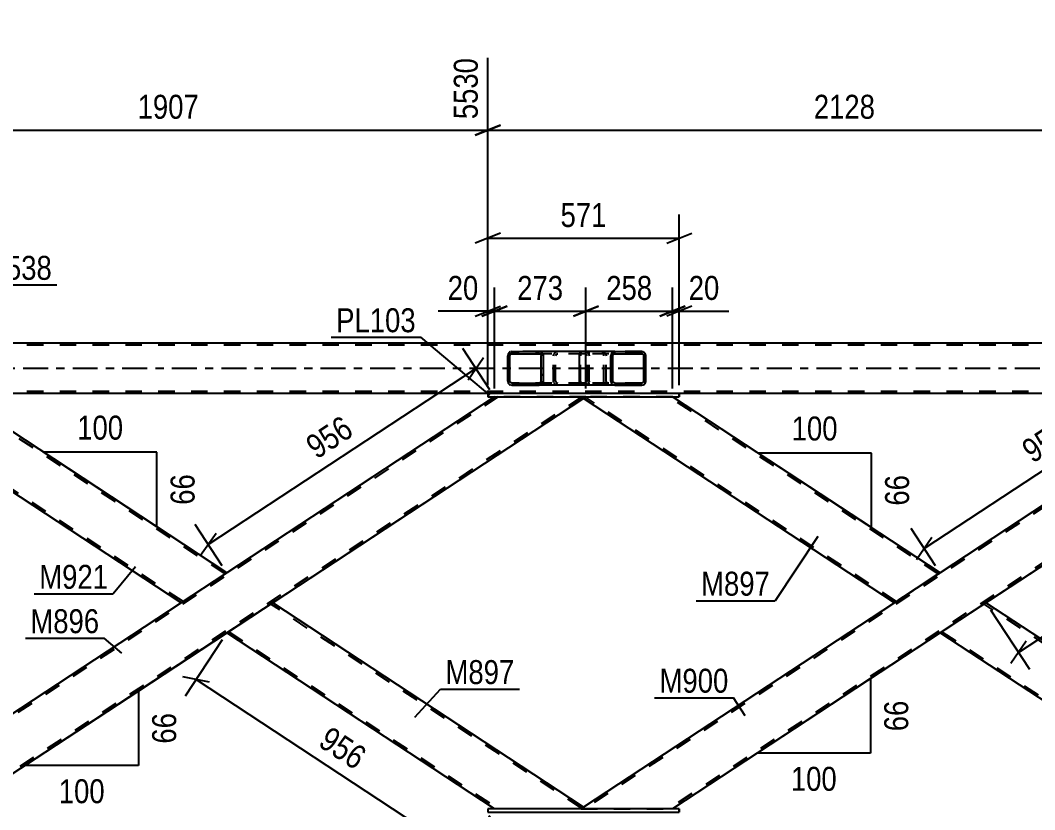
# Model space of a CAD drawing. Header units: millimetres. Extents: x -834 to 355, y -855 to -14.
# Drawn here: x -628 to -506.9, y -531.7 to -437.4 of the extents above; entities that cross this region are included whole.
import ezdxf

# ---------------------------------------------------------------- set-up
doc = ezdxf.new("R2010")
doc.units = ezdxf.units.MM
doc.linetypes.add('DXK_LINE_DOT2', pattern=[3.9198, 1.9599, -1.9599])
doc.linetypes.add('DXK_LINE_DOT3', pattern=[5.9187, 2.979, -0.9799, 0.9799, -0.9799])
doc.styles.add('Arial Narrow', font='ARIALN.TTF', dxfattribs={"height": 0.2})

# ---------------------------------------------------------------- blocks, each defined once
blk = doc.blocks.new('Part-570384938-8395 - 8376')
at = {"linetype": 'Continuous'}
h = blk.add_hatch(dxfattribs=at)
h.set_pattern_fill('', scale=0.7, style=0, pattern_type=0)
h.set_pattern_definition([(45, (-569.7476, -480.7356), (-1.57154, 1.57154), [])])
h.paths.add_polyline_path([(-569.79, -480.55), (-569.75, -480.74), (-569.64, -480.89), (-569.47, -481), (-569.28, -481.03), (-566.04, -481.03), (-565.85, -481), (-565.68, -480.89), (-565.57, -480.74), (-565.53, -480.55), (-565.53, -477.51), (-565.57, -477.33), (-565.68, -477.17), (-565.85, -477.07), (-566.04, -477.03), (-569.28, -477.03), (-569.47, -477.07), (-569.64, -477.17), (-569.75, -477.33), (-569.79, -477.51)])
h.paths.add_polyline_path([(-569.51, -477.42), (-569.46, -477.34), (-569.37, -477.29), (-569.28, -477.27), (-566.04, -477.27), (-565.94, -477.29), (-565.86, -477.34), (-565.8, -477.42), (-565.79, -477.51), (-565.79, -480.55), (-565.8, -480.64), (-565.86, -480.72), (-565.94, -480.77), (-566.04, -480.79), (-569.28, -480.79), (-569.37, -480.77), (-569.46, -480.72), (-569.51, -480.64), (-569.53, -480.55), (-569.53, -477.51)])
at = {"color": 2, "linetype": 'Continuous'}
for p, q in [((-569.28, -477.03), (-569.47, -477.07)), ((-569.28, -477.03), (-566.04, -477.03)), ((-560.96, -477.03), (-566.04, -477.03)), ((-565.85, -477.07), (-566.04, -477.03)), ((-569.75, -477.33), (-569.79, -477.51)), ((-569.79, -480.55), (-569.79, -477.51)), ((-569.53, -477.51), (-569.51, -477.42)), ((-569.53, -480.55), (-569.53, -477.51)), ((-569.51, -477.42), (-569.46, -477.34)), ((-569.46, -477.34), (-569.37, -477.29)), ((-569.37, -477.29), (-569.28, -477.27)), ((-569.28, -477.27), (-566.04, -477.27)), ((-566.04, -477.27), (-565.94, -477.29)), ((-565.94, -477.29), (-565.86, -477.34)), ((-565.86, -477.34), (-565.8, -477.42)), ((-565.8, -477.42), (-565.79, -477.51)), ((-565.79, -480.55), (-565.79, -477.51)), ((-565.53, -477.51), (-565.57, -477.33)), ((-565.53, -480.55), (-565.53, -477.51)), ((-569.79, -480.55), (-569.75, -480.74)), ((-569.51, -480.64), (-569.53, -480.55)), ((-569.46, -480.72), (-569.51, -480.64)), ((-565.8, -480.64), (-565.86, -480.72)), ((-565.79, -480.55), (-565.8, -480.64)), ((-565.57, -480.74), (-565.53, -480.55)), ((-569.47, -481), (-569.28, -481.03)), ((-569.37, -480.77), (-569.46, -480.72)), ((-569.28, -480.79), (-569.37, -480.77)), ((-569.28, -480.79), (-566.04, -480.79)), ((-569.28, -481.03), (-566.04, -481.03)), ((-565.94, -480.77), (-566.04, -480.79)), ((-566.04, -481.03), (-565.85, -481)), ((-560.96, -481.03), (-566.04, -481.03)), ((-565.86, -480.72), (-565.94, -480.77))]:
    blk.add_line(p, q, dxfattribs=at)
at = {"color": 7, "linetype": 'DXK_LINE_DOT2'}
for p, q in [((-566.04, -477.03), (-569.28, -477.03)), ((-564.01, -477.07), (-563.81, -477.03)), ((-560.58, -477.03), (-560.96, -477.03)), ((-560.58, -477.03), (-560.38, -477.07)), ((-560.58, -477.27), (-569.28, -477.27)), ((-564.32, -477.51), (-564.28, -477.33)), ((-564.32, -480.55), (-564.32, -477.51)), ((-564.05, -477.42), (-564.07, -477.51)), ((-564.07, -480.55), (-564.07, -477.51)), ((-563.99, -477.34), (-564.05, -477.42)), ((-563.99, -477.34), (-563.97, -477.33)), ((-563.97, -477.33), (-563.91, -477.29)), ((-563.91, -477.29), (-563.81, -477.27)), ((-560.48, -477.29), (-560.58, -477.27)), ((-560.39, -477.34), (-560.48, -477.29)), ((-560.34, -477.42), (-560.39, -477.34)), ((-560.32, -477.51), (-560.34, -477.42)), ((-560.32, -480.55), (-560.32, -477.51)), ((-560.1, -477.33), (-560.06, -477.51)), ((-560.06, -480.55), (-560.06, -477.51)), ((-564.28, -480.74), (-564.32, -480.55)), ((-564.07, -480.55), (-564.05, -480.64)), ((-564.05, -480.64), (-563.99, -480.72)), ((-560.39, -480.72), (-560.34, -480.64)), ((-560.34, -480.64), (-560.32, -480.55)), ((-560.06, -480.55), (-560.1, -480.74)), ((-560.58, -480.79), (-569.28, -480.79)), ((-566.04, -481.03), (-569.28, -481.03)), ((-563.81, -481.03), (-564.01, -481)), ((-563.99, -480.72), (-563.97, -480.74)), ((-563.97, -480.74), (-563.91, -480.77)), ((-563.91, -480.77), (-563.81, -480.79)), ((-560.58, -481.03), (-560.96, -481.03)), ((-560.58, -480.79), (-560.48, -480.77)), ((-560.38, -481), (-560.58, -481.03)), ((-560.48, -480.77), (-560.39, -480.72))]:
    blk.add_line(p, q, dxfattribs=at)
at = {"color": 2, "linetype": 'Continuous'}
for centre, start, end in [((-569.3, -477.53), 110.7583, 155.68), ((-566.02, -477.53), 24.32, 69.2417), ((-569.3, -480.53), 204.32, 249.2417), ((-566.02, -480.53), 290.7583, 335.68)]:
    blk.add_arc(centre, 0.496, start, end, dxfattribs=at)
at = {"color": 7, "linetype": 'DXK_LINE_DOT2'}
for centre, start, end in [((-563.83, -477.53), 110.7583, 155.68), ((-560.56, -477.53), 24.32, 69.2417), ((-563.83, -480.53), 204.32, 249.2417), ((-560.56, -480.53), 290.7583, 335.68)]:
    blk.add_arc(centre, 0.496, start, end, dxfattribs=at)
blk = doc.blocks.new('Part-570384938-8422 - 8376')
at = {"color": 7, "linetype": 'DXK_LINE_DOT2'}
for p, q in [((-485.79, -482.43), (-560.59, -531.63)), ((-475.75, -482.43), (-550.54, -531.63)), ((-475.31, -482.43), (-486.23, -482.43)), ((-486.23, -482.43), (-486.23, -482.43)), ((-475.31, -482.43), (-475.6, -482.62)), ((-475.31, -482.43), (-475.31, -482.43)), ((-518.17, -503.44), (-523.63, -507.03)), ((-512.71, -507.03), (-518.17, -510.62)), ((-561.03, -531.63), (-560.74, -531.44)), ((-561.03, -531.63), (-561.03, -531.63)), ((-561.03, -531.63), (-550.11, -531.63))]:
    blk.add_line(p, q, dxfattribs=at)
at = {"color": 2, "linetype": 'Continuous'}
for p, q in [((-486.23, -482.43), (-518.17, -503.44)), ((-475.6, -482.62), (-512.71, -507.03)), ((-523.63, -507.03), (-560.74, -531.44)), ((-518.17, -510.62), (-550.11, -531.63))]:
    blk.add_line(p, q, dxfattribs=at)
blk = doc.blocks.new('Part-570384938-8437 - 8376')
at = {"color": 2, "linetype": 'Continuous'}
for p, q in [((-512.71, -507.03), (-518.17, -510.62)), ((-512.71, -507.03), (-512.71, -507.03)), ((-475.6, -531.44), (-512.71, -507.03)), ((-518.17, -510.62), (-518.17, -510.62)), ((-486.23, -531.63), (-518.17, -510.62)), ((-475.64, -531.46), (-475.89, -531.63)), ((-475.6, -531.44), (-475.64, -531.46)), ((-475.84, -531.6), (-475.88, -531.63))]:
    blk.add_line(p, q, dxfattribs=at)
at = {"color": 7, "linetype": 'DXK_LINE_DOT2'}
for p, q in [((-512.74, -507.05), (-513.15, -507.32)), ((-513.15, -507.32), (-513.15, -507.32)), ((-513.15, -507.32), (-513.15, -507.32)), ((-512.93, -507.18), (-512.93, -507.18)), ((-475.82, -531.58), (-512.93, -507.18)), ((-512.71, -507.03), (-512.71, -507.03)), ((-517.95, -510.48), (-517.93, -510.47)), ((-517.95, -510.48), (-517.95, -510.48)), ((-517.95, -510.48), (-485.79, -531.63)), ((-517.73, -510.34), (-517.73, -510.34)), ((-475.6, -531.44), (-475.6, -531.44)), ((-475.88, -531.63), (-486.23, -531.63)), ((-486.23, -531.63), (-486.23, -531.63)), ((-475.89, -531.63), (-475.87, -531.62)), ((-475.84, -531.6), (-475.82, -531.58)), ((-475.82, -531.58), (-475.84, -531.6))]:
    blk.add_line(p, q, dxfattribs=at)
blk = doc.blocks.new('Part-570384938-8442 - 8376')
at = {"color": 7, "linetype": 'DXK_LINE_DOT2'}
for p, q in [((-570.93, -482.43), (-644.02, -530.51)), ((-560.88, -482.43), (-635.68, -531.63)), ((-560.45, -482.43), (-571.36, -482.43)), ((-571.36, -482.43), (-571.36, -482.43)), ((-560.74, -482.62), (-560.45, -482.43)), ((-560.7, -482.6), (-560.74, -482.62)), ((-560.7, -482.6), (-560.45, -482.43)), ((-560.45, -482.43), (-560.45, -482.43)), ((-603.3, -503.44), (-608.76, -507.03)), ((-597.84, -507.03), (-603.3, -510.62)), ((-635.24, -531.63), (-644.02, -531.63)), ((-635.24, -531.63), (-635.24, -531.63))]:
    blk.add_line(p, q, dxfattribs=at)
at = {"color": 2, "linetype": 'Continuous'}
for p, q in [((-571.36, -482.43), (-603.3, -503.44)), ((-560.74, -482.62), (-597.84, -507.03)), ((-608.76, -507.03), (-644.02, -530.23)), ((-603.3, -510.62), (-635.24, -531.63)), ((-644.02, -531.63), (-644.02, -530.23))]:
    blk.add_line(p, q, dxfattribs=at)
blk = doc.blocks.new('Part-570384938-8447 - 8376')
at = {"color": 2, "linetype": 'Continuous'}
for p, q in [((-597.84, -507.03), (-603.3, -510.62)), ((-597.84, -507.03), (-597.84, -507.03)), ((-560.74, -531.44), (-597.84, -507.03)), ((-603.3, -510.62), (-603.3, -510.62)), ((-571.37, -531.63), (-603.3, -510.62)), ((-560.77, -531.46), (-561.03, -531.63)), ((-560.74, -531.44), (-560.77, -531.46)), ((-560.97, -531.6), (-561.01, -531.63))]:
    blk.add_line(p, q, dxfattribs=at)
at = {"color": 7, "linetype": 'DXK_LINE_DOT2'}
for p, q in [((-597.88, -507.05), (-598.28, -507.32)), ((-598.28, -507.32), (-598.28, -507.32)), ((-598.28, -507.32), (-598.28, -507.32)), ((-598.06, -507.18), (-598.06, -507.18)), ((-560.96, -531.58), (-598.06, -507.18)), ((-597.84, -507.03), (-597.84, -507.03)), ((-603.09, -510.48), (-603.07, -510.47)), ((-603.09, -510.48), (-603.09, -510.48)), ((-603.09, -510.48), (-570.93, -531.63)), ((-602.87, -510.34), (-602.87, -510.34)), ((-560.74, -531.44), (-560.74, -531.44)), ((-561.01, -531.63), (-571.37, -531.63)), ((-571.37, -531.63), (-571.37, -531.63)), ((-561.03, -531.63), (-561.01, -531.62)), ((-560.97, -531.6), (-560.96, -531.58)), ((-560.96, -531.58), (-560.97, -531.6))]:
    blk.add_line(p, q, dxfattribs=at)
blk = doc.blocks.new('Part-570384938-8829 - 8376')
at = {"color": 2, "linetype": 'Continuous'}
for p, q in [((-644.02, -482.43), (-644.02, -483.84)), ((-603.3, -503.44), (-635.24, -482.43)), ((-608.76, -507.03), (-644.02, -483.84)), ((-603.57, -503.62), (-608.76, -507.03)), ((-603.34, -503.46), (-603.57, -503.62)), ((-603.3, -503.44), (-603.34, -503.46))]:
    blk.add_line(p, q, dxfattribs=at)
at = {"color": 7, "linetype": 'DXK_LINE_DOT2'}
for p, q in [((-635.24, -482.43), (-644.02, -482.43)), ((-635.68, -482.43), (-635.68, -482.43)), ((-603.52, -503.58), (-635.68, -482.43)), ((-608.54, -506.89), (-644.02, -483.55)), ((-603.57, -503.62), (-603.43, -503.53)), ((-603.52, -503.58), (-603.52, -503.58)), ((-603.3, -503.44), (-603.3, -503.44)), ((-603.3, -503.44), (-603.3, -503.44)), ((-603.74, -503.73), (-603.74, -503.73)), ((-603.74, -503.73), (-603.74, -503.73)), ((-608.76, -507.03), (-608.76, -507.03))]:
    blk.add_line(p, q, dxfattribs=at)
blk = doc.blocks.new('Part-570384938-8789 - 8376')
at = {"color": 2, "linetype": 'Continuous'}
for p, q in [((-572.17, -531.63), (-572.17, -532.03)), ((-549.31, -531.63), (-572.17, -531.63)), ((-572.17, -532.03), (-549.31, -532.03)), ((-549.31, -531.63), (-549.31, -532.03)), ((-549.31, -531.63), (-549.31, -531.63)), ((-549.31, -532.03), (-549.31, -532.03))]:
    blk.add_line(p, q, dxfattribs=at)
at = {"color": 7, "linetype": 'DXK_LINE_DOT2'}
for p, q in [((-572.17, -531.63), (-572.17, -532.03)), ((-549.31, -532.03), (-549.31, -531.63)), ((-549.31, -531.63), (-549.31, -531.63)), ((-549.31, -532.03), (-549.31, -532.03))]:
    blk.add_line(p, q, dxfattribs=at)
blk = doc.blocks.new('Part-570384938-8824 - 8376')
at = {"color": 2, "linetype": 'Continuous'}
for p, q in [((-560.74, -482.62), (-560.7, -482.6)), ((-523.63, -507.03), (-560.74, -482.62)), ((-560.7, -482.6), (-560.45, -482.43)), ((-560.46, -482.43), (-560.5, -482.47)), ((-518.17, -503.44), (-550.11, -482.43)), ((-518.44, -503.62), (-523.63, -507.03)), ((-518.2, -503.46), (-518.44, -503.62)), ((-518.17, -503.44), (-518.2, -503.46)), ((-518.17, -503.44), (-518.17, -503.44))]:
    blk.add_line(p, q, dxfattribs=at)
at = {"color": 7, "linetype": 'DXK_LINE_DOT2'}
for p, q in [((-560.7, -482.6), (-560.74, -482.62)), ((-523.41, -506.89), (-560.52, -482.48)), ((-550.11, -482.43), (-560.46, -482.43)), ((-560.46, -482.43), (-560.46, -482.43)), ((-518.39, -503.58), (-550.55, -482.43)), ((-518.44, -503.62), (-518.3, -503.53)), ((-518.39, -503.58), (-518.39, -503.58)), ((-518.17, -503.44), (-518.17, -503.44)), ((-518.17, -503.44), (-518.17, -503.44)), ((-518.61, -503.73), (-518.61, -503.73)), ((-518.61, -503.73), (-518.61, -503.73)), ((-523.63, -507.03), (-523.63, -507.03))]:
    blk.add_line(p, q, dxfattribs=at)
blk = doc.blocks.new('Part-570384938-8880 - 8376')
at = {"color": 2, "linetype": 'Continuous'}
for p, q in [((-572.16, -482.03), (-572.16, -482.43)), ((-549.31, -482.03), (-572.16, -482.03)), ((-572.16, -482.43), (-549.31, -482.43)), ((-549.31, -482.03), (-549.31, -482.43)), ((-549.31, -482.03), (-549.31, -482.03)), ((-549.31, -482.43), (-549.31, -482.43))]:
    blk.add_line(p, q, dxfattribs=at)
at = {"color": 7, "linetype": 'DXK_LINE_DOT2'}
for p, q in [((-572.16, -482.03), (-572.16, -482.43)), ((-549.31, -482.43), (-549.31, -482.03)), ((-549.31, -482.03), (-549.31, -482.03)), ((-549.31, -482.43), (-549.31, -482.43))]:
    blk.add_line(p, q, dxfattribs=at)
blk = doc.blocks.new('Part-570384938-8919 - 8376')
at = {"color": 7, "linetype": 'DXK_LINE_DOT2'}
for p, q in [((-115.64, -476.27), (-793.35, -476.27)), ((-115.64, -481.79), (-793.35, -481.79)), ((-549.31, -482.03), (-572.16, -482.03))]:
    blk.add_line(p, q, dxfattribs=at)
at = {"color": 2, "linetype": 'Continuous'}
for p, q in [((-393.83, -476.03), (-643.24, -476.03)), ((-572.16, -482.03), (-634.44, -482.03)), ((-487.03, -482.03), (-549.31, -482.03))]:
    blk.add_line(p, q, dxfattribs=at)
at = {"color": 7, "linetype": 'DXK_LINE_DOT3'}
blk.add_line((-115.64, -479.03), (-793.35, -479.03), dxfattribs=at)
blk = doc.blocks.new('Part-570384938-8922 - 8376')
at = {"linetype": 'Continuous'}
h = blk.add_hatch(dxfattribs=at)
h.set_pattern_fill('', scale=0.7, style=0, pattern_type=0)
h.set_pattern_definition([(45, (-557.4479, -480.7356), (-1.57154, 1.57154), [])])
h.paths.add_polyline_path([(-557.49, -480.55), (-557.45, -480.74), (-557.34, -480.89), (-557.18, -481), (-556.98, -481.03), (-553.79, -481.03), (-553.6, -481), (-553.44, -480.89), (-553.33, -480.74), (-553.29, -480.55), (-553.29, -477.51), (-553.33, -477.33), (-553.44, -477.17), (-553.6, -477.07), (-553.79, -477.03), (-556.98, -477.03), (-557.18, -477.07), (-557.34, -477.17), (-557.45, -477.33), (-557.49, -477.51)])
h.paths.add_polyline_path([(-557.22, -477.42), (-557.16, -477.34), (-557.08, -477.29), (-556.98, -477.27), (-553.79, -477.27), (-553.7, -477.29), (-553.62, -477.34), (-553.56, -477.42), (-553.54, -477.51), (-553.54, -480.55), (-553.56, -480.64), (-553.62, -480.72), (-553.7, -480.77), (-553.79, -480.79), (-556.98, -480.79), (-557.08, -480.77), (-557.16, -480.72), (-557.22, -480.64), (-557.23, -480.55), (-557.23, -477.51)])
at = {"color": 2, "linetype": 'Continuous'}
for p, q in [((-561.07, -477.07), (-560.96, -477.03)), ((-556.98, -477.03), (-560.96, -477.03)), ((-556.98, -477.03), (-557.18, -477.07)), ((-556.98, -477.03), (-553.79, -477.03)), ((-553.6, -477.07), (-553.79, -477.03)), ((-561.23, -477.51), (-561.21, -477.33)), ((-561.23, -480.55), (-561.23, -477.51)), ((-561.21, -477.33), (-561.15, -477.17)), ((-561.15, -477.17), (-561.07, -477.07)), ((-557.45, -477.33), (-557.49, -477.51)), ((-557.49, -480.55), (-557.49, -477.51)), ((-557.23, -477.51), (-557.22, -477.42)), ((-557.23, -480.55), (-557.23, -477.51)), ((-557.22, -477.42), (-557.16, -477.34)), ((-557.16, -477.34), (-557.08, -477.29)), ((-557.08, -477.29), (-556.98, -477.27)), ((-556.98, -477.27), (-553.79, -477.27)), ((-553.79, -477.27), (-553.7, -477.29)), ((-553.7, -477.29), (-553.62, -477.34)), ((-553.62, -477.34), (-553.56, -477.42)), ((-553.56, -477.42), (-553.54, -477.51)), ((-553.54, -480.55), (-553.54, -477.51)), ((-553.29, -477.51), (-553.33, -477.33)), ((-553.29, -480.55), (-553.29, -477.51)), ((-561.21, -480.74), (-561.23, -480.55)), ((-557.49, -480.55), (-557.45, -480.74)), ((-557.22, -480.64), (-557.23, -480.55)), ((-557.16, -480.72), (-557.22, -480.64)), ((-553.56, -480.64), (-553.62, -480.72)), ((-553.54, -480.55), (-553.56, -480.64)), ((-553.33, -480.74), (-553.29, -480.55)), ((-561.15, -480.89), (-561.21, -480.74)), ((-561.07, -481), (-561.15, -480.89)), ((-560.96, -481.03), (-561.07, -481)), ((-556.98, -481.03), (-560.96, -481.03)), ((-557.18, -481), (-556.98, -481.03)), ((-557.08, -480.77), (-557.16, -480.72)), ((-556.98, -480.79), (-557.08, -480.77)), ((-556.98, -480.79), (-553.79, -480.79)), ((-556.98, -481.03), (-553.79, -481.03)), ((-553.7, -480.77), (-553.79, -480.79)), ((-553.79, -481.03), (-553.6, -481)), ((-553.62, -480.72), (-553.7, -480.77))]:
    blk.add_line(p, q, dxfattribs=at)
at = {"color": 7, "linetype": 'DXK_LINE_DOT2'}
for p, q in [((-560.06, -477.27), (-560.06, -477.03)), ((-558.55, -477.03), (-558.36, -477.07)), ((-553.79, -477.03), (-556.98, -477.03)), ((-561.09, -477.42), (-561.1, -477.51)), ((-561.1, -480.55), (-561.1, -477.51)), ((-561.06, -477.34), (-561.09, -477.42)), ((-561.01, -477.29), (-561.06, -477.34)), ((-560.96, -477.27), (-561.01, -477.29)), ((-553.79, -477.27), (-560.96, -477.27)), ((-558.46, -477.29), (-558.55, -477.27)), ((-558.38, -477.34), (-558.46, -477.29)), ((-558.32, -477.42), (-558.38, -477.34)), ((-558.3, -477.51), (-558.32, -477.42)), ((-558.3, -480.55), (-558.3, -477.51)), ((-558.09, -477.33), (-558.05, -477.51)), ((-558.05, -480.55), (-558.05, -477.51)), ((-561.1, -480.55), (-561.09, -480.64)), ((-561.09, -480.64), (-561.06, -480.72)), ((-558.38, -480.72), (-558.32, -480.64)), ((-558.32, -480.64), (-558.3, -480.55)), ((-558.05, -480.55), (-558.09, -480.74)), ((-561.06, -480.72), (-561.01, -480.77)), ((-561.01, -480.77), (-560.96, -480.79)), ((-553.79, -480.79), (-560.96, -480.79)), ((-560.06, -481.03), (-560.06, -480.79)), ((-558.55, -480.79), (-558.46, -480.77)), ((-558.36, -481), (-558.55, -481.03)), ((-558.46, -480.77), (-558.38, -480.72)), ((-553.79, -481.03), (-556.98, -481.03))]:
    blk.add_line(p, q, dxfattribs=at)
for centre, start, end in [((-558.54, -477.53), 23.8951, 68.8487), ((-558.54, -480.54), 291.1513, 336.1049)]:
    blk.add_arc(centre, 0.492, start, end, dxfattribs=at)
at = {"color": 2, "linetype": 'Continuous'}
for centre, start, end in [((-557, -477.53), 111.1513, 156.1049), ((-553.78, -477.53), 23.8951, 68.8487), ((-557, -480.54), 203.8951, 248.8487), ((-553.78, -480.54), 291.1513, 336.1049)]:
    blk.add_arc(centre, 0.492, start, end, dxfattribs=at)
blk = doc.blocks.new('StraightDimension-570384938-48490 - 8376')
at = {"color": 7, "linetype": 'Continuous'}
for p, q in [((-572.16, -481.03), (-572.16, -469.35)), ((-571.36, -481.43), (-571.36, -469.35)), ((-572.16, -472.2), (-578.07, -472.2)), ((-572.16, -472.2), (-578.07, -472.2)), ((-573.66, -472.8), (-570.66, -471.6)), ((-569.86, -471.6), (-572.86, -472.8)), ((-572.16, -472.2), (-571.36, -472.2))]:
    blk.add_line(p, q, dxfattribs=at)
at = {"color": 0}
blk.add_wipeout([(-572.69, -471.45), (-572.69, -467.25), (-577.55, -467.25), (-577.55, -471.45)], dxfattribs=at)
at = {"color": 3, "style": 'Arial Narrow'}
blk.add_text('20', height=2.863, dxfattribs=at).set_placement((-576.95, -470.85))
blk = doc.blocks.new('StraightDimension-570384938-9591 - 8376')
at = {"color": 7, "linetype": 'Continuous'}
for p, q in [((-572.16, -481.03), (-572.16, -460.64)), ((-549.31, -481.03), (-549.31, -460.64)), ((-570.66, -462.89), (-573.66, -464.09)), ((-572.16, -463.49), (-549.31, -463.49)), ((-550.81, -464.09), (-547.81, -462.89))]:
    blk.add_line(p, q, dxfattribs=at)
at = {"color": 0}
blk.add_wipeout([(-557.39, -462.74), (-557.39, -458.54), (-564.08, -458.54), (-564.08, -462.74)], dxfattribs=at)
at = {"color": 3, "style": 'Arial Narrow'}
blk.add_text('571', height=2.863, dxfattribs=at).set_placement((-563.48, -462.14))
blk = doc.blocks.new('AngleDimension-570384938-9124 - 8376')
at = {"color": 7, "linetype": 'Continuous'}
for p, q in [((-493.02, -494.08), (-526.48, -516.09)), ((-526.48, -516.09), (-540.02, -524.99)), ((-526.48, -516.09), (-526.48, -524.99)), ((-526.48, -524.99), (-540.02, -524.99))]:
    blk.add_line(p, q, dxfattribs=at)
at = {"color": 0}
for points in [[(-521.38, -518.12), (-525.58, -518.12), (-525.58, -522.97), (-521.38, -522.97)], [(-529.91, -530.09), (-529.91, -525.89), (-536.59, -525.89), (-536.59, -530.09)]]:
    blk.add_wipeout(points, dxfattribs=at)
at = {"color": 3, "style": 'Arial Narrow'}
blk.add_text('66', height=2.863, rotation=90.0002, dxfattribs=at).set_placement((-521.98, -522.37))
blk.add_text('100', height=2.863, dxfattribs=at).set_placement((-535.99, -529.49))
blk = doc.blocks.new('AngleDimension-570384938-9225 - 8376')
at = {"color": 7, "linetype": 'Continuous'}
for p, q in [((-578.16, -494.08), (-613.86, -517.57)), ((-613.86, -517.57), (-627.39, -526.47)), ((-613.86, -517.57), (-613.86, -526.47)), ((-613.86, -526.47), (-627.39, -526.47))]:
    blk.add_line(p, q, dxfattribs=at)
at = {"color": 0}
for points in [[(-608.76, -519.59), (-612.96, -519.59), (-612.96, -524.45), (-608.76, -524.45)], [(-617.29, -531.57), (-617.29, -527.37), (-623.97, -527.37), (-623.97, -531.57)]]:
    blk.add_wipeout(points, dxfattribs=at)
at = {"color": 3, "style": 'Arial Narrow'}
blk.add_text('66', height=2.863, rotation=90.0002, dxfattribs=at).set_placement((-609.36, -523.85))
blk.add_text('100', height=2.863, dxfattribs=at).set_placement((-623.37, -530.97))
blk = doc.blocks.new('StraightDimension-570384938-10209 - 8376')
at = {"color": 7, "linetype": 'Continuous'}
for p, q in [((-486.78, -481.6), (-489.7, -477.16)), ((-489.05, -480.87), (-487.21, -478.22)), ((-520.07, -500.55), (-488.13, -479.54)), ((-518.72, -502.61), (-521.64, -498.17)), ((-519.15, -499.23), (-520.99, -501.88))]:
    blk.add_line(p, q, dxfattribs=at)
at = {"color": 0}
blk.add_wipeout([(-501.72, -487.58), (-504.03, -484.07), (-509.61, -487.75), (-507.31, -491.26)], dxfattribs=at)
at = {"color": 3, "style": 'Arial Narrow'}
blk.add_text('956', height=2.863, rotation=33.3347, dxfattribs=at).set_placement((-507.13, -490.43))
blk = doc.blocks.new('StraightDimension-570384938-10234 - 8376')
at = {"color": 7, "linetype": 'Continuous'}
for p, q in [((-474.76, -483.27), (-470.1, -490.35)), ((-472.34, -489.67), (-470.5, -487.02)), ((-508.82, -512.95), (-471.42, -488.35)), ((-512.16, -507.87), (-507.5, -514.95)), ((-507.9, -511.62), (-509.74, -514.27))]:
    blk.add_line(p, q, dxfattribs=at)
at = {"color": 0}
blk.add_wipeout([(-486.98, -497.68), (-489.28, -494.17), (-496.4, -498.85), (-494.09, -502.36)], dxfattribs=at)
at = {"color": 3, "style": 'Arial Narrow'}
blk.add_text('1119', height=2.863, rotation=33.3347, dxfattribs=at).set_placement((-493.92, -501.53))
blk = doc.blocks.new('StraightDimension-570384938-10252 - 8376')
at = {"color": 7, "linetype": 'Continuous'}
for p, q in [((-603.85, -511.46), (-608.28, -518.19)), ((-605.38, -516.51), (-608.55, -515.86)), ((-606.96, -516.19), (-575.03, -537.2)), ((-571.92, -532.47), (-576.34, -539.2)), ((-576.61, -536.87), (-573.44, -537.52))]:
    blk.add_line(p, q, dxfattribs=at)
at = {"color": 0}
blk.add_wipeout([(-587.79, -527.9), (-585.48, -524.39), (-591.07, -520.72), (-593.38, -524.23)], dxfattribs=at)
at = {"color": 3, "style": 'Arial Narrow'}
blk.add_text('956', height=2.863, rotation=-33.3347, dxfattribs=at).set_placement((-592.54, -524.06))
blk = doc.blocks.new('StraightDimension-570384938-10262 - 8376')
at = {"color": 7, "linetype": 'Continuous'}
for p, q in [((-571.91, -481.6), (-575.15, -476.67)), ((-574.51, -480.38), (-572.66, -477.73)), ((-605.53, -500.06), (-573.59, -479.05)), ((-603.85, -502.61), (-607.09, -497.68)), ((-604.6, -498.74), (-606.45, -501.39))]:
    blk.add_line(p, q, dxfattribs=at)
at = {"color": 0}
blk.add_wipeout([(-587.18, -487.1), (-589.48, -483.59), (-595.07, -487.26), (-592.76, -490.77)], dxfattribs=at)
at = {"color": 3, "style": 'Arial Narrow'}
blk.add_text('956', height=2.863, rotation=33.3347, dxfattribs=at).set_placement((-592.59, -489.94))
blk = doc.blocks.new('StraightDimension-570384938-48487 - 8376')
at = {"color": 7, "linetype": 'Continuous'}
for p, q in [((-550.11, -481.43), (-550.11, -469.35)), ((-549.31, -481.03), (-549.31, -469.35)), ((-551.61, -472.8), (-548.61, -471.6)), ((-547.81, -471.6), (-550.81, -472.8)), ((-550.11, -472.2), (-549.31, -472.2)), ((-549.31, -472.2), (-543.4, -472.2)), ((-549.31, -472.2), (-543.4, -472.2))]:
    blk.add_line(p, q, dxfattribs=at)
at = {"color": 0}
blk.add_wipeout([(-543.93, -471.45), (-543.93, -467.25), (-548.78, -467.25), (-548.78, -471.45)], dxfattribs=at)
at = {"color": 3, "style": 'Arial Narrow'}
blk.add_text('20', height=2.863, dxfattribs=at).set_placement((-548.18, -470.85))
blk = doc.blocks.new('StraightDimension-570384938-48488 - 8376')
at = {"color": 7, "linetype": 'Continuous'}
for p, q in [((-560.45, -481.43), (-560.45, -469.35)), ((-550.11, -481.43), (-550.11, -469.35)), ((-561.95, -472.8), (-558.95, -471.6)), ((-560.45, -472.2), (-550.11, -472.2)), ((-548.61, -471.6), (-551.61, -472.8))]:
    blk.add_line(p, q, dxfattribs=at)
at = {"color": 0}
blk.add_wipeout([(-551.94, -471.45), (-551.94, -467.25), (-558.62, -467.25), (-558.62, -471.45)], dxfattribs=at)
at = {"color": 3, "style": 'Arial Narrow'}
blk.add_text('258', height=2.863, dxfattribs=at).set_placement((-558.02, -470.85))
blk = doc.blocks.new('StraightDimension-570384938-48489 - 8376')
at = {"color": 7, "linetype": 'Continuous'}
for p, q in [((-571.36, -481.43), (-571.36, -469.35)), ((-560.45, -481.43), (-560.45, -469.35)), ((-572.86, -472.8), (-569.86, -471.6)), ((-571.36, -472.2), (-560.45, -472.2)), ((-558.95, -471.6), (-561.95, -472.8))]:
    blk.add_line(p, q, dxfattribs=at)
at = {"color": 0}
blk.add_wipeout([(-562.56, -471.45), (-562.56, -467.25), (-569.25, -467.25), (-569.25, -471.45)], dxfattribs=at)
at = {"color": 3, "style": 'Arial Narrow'}
blk.add_text('273', height=2.863, dxfattribs=at).set_placement((-568.65, -470.85))
blk = doc.blocks.new('AngleDimension-570384938-48590 - 8376')
at = {"color": 7, "linetype": 'Continuous'}
for p, q in [((-623.88, -489.9), (-625.2, -489.04)), ((-611.66, -489.04), (-625.2, -489.04)), ((-611.66, -497.94), (-625.2, -489.04)), ((-611.66, -497.94), (-611.66, -489.04))]:
    blk.add_line(p, q, dxfattribs=at)
at = {"color": 0}
for points in [[(-615.09, -488.14), (-615.09, -483.94), (-621.77, -483.94), (-621.77, -488.14)], [(-606.56, -491.06), (-610.76, -491.06), (-610.76, -495.92), (-606.56, -495.92)]]:
    blk.add_wipeout(points, dxfattribs=at)
at = {"color": 3, "style": 'Arial Narrow'}
blk.add_text('100', height=2.863, dxfattribs=at).set_placement((-621.17, -487.54))
blk.add_text('66', height=2.863, rotation=90.0002, dxfattribs=at).set_placement((-607.16, -495.32))
blk = doc.blocks.new('AngleDimension-570384938-48604 - 8376')
at = {"color": 7, "linetype": 'Continuous'}
for p, q in [((-538.93, -489.78), (-539.91, -489.14)), ((-526.38, -489.14), (-539.91, -489.14)), ((-526.38, -498.04), (-539.91, -489.14)), ((-526.38, -498.04), (-526.38, -489.14))]:
    blk.add_line(p, q, dxfattribs=at)
at = {"color": 0}
for points in [[(-529.81, -488.24), (-529.81, -484.04), (-536.49, -484.04), (-536.49, -488.24)], [(-521.28, -491.16), (-525.48, -491.16), (-525.48, -496.02), (-521.28, -496.02)]]:
    blk.add_wipeout(points, dxfattribs=at)
at = {"color": 3, "style": 'Arial Narrow'}
blk.add_text('100', height=2.863, dxfattribs=at).set_placement((-535.89, -487.64))
blk.add_text('66', height=2.863, rotation=90.0002, dxfattribs=at).set_placement((-521.88, -495.42))
blk = doc.blocks.new('StraightDimension-570384938-49025 - 8376')
at = {"color": 7, "linetype": 'Continuous'}
for p, q in [((-572.16, -481.03), (-572.16, -441.94)), ((-487.03, -481.23), (-487.03, -441.94)), ((-570.66, -449.96), (-573.66, -451.16)), ((-488.53, -451.16), (-485.53, -449.96)), ((-572.16, -450.56), (-487.03, -450.56))]:
    blk.add_line(p, q, dxfattribs=at)
at = {"color": 0}
blk.add_wipeout([(-525.34, -449.81), (-525.34, -445.61), (-533.85, -445.61), (-533.85, -449.81)], dxfattribs=at)
at = {"color": 3, "style": 'Arial Narrow'}
blk.add_text('2128', height=2.863, dxfattribs=at).set_placement((-533.25, -449.21))
at = {"color": 0, "linetype": 'Continuous'}
blk.add_wipeout([(-487.63, -441.34), (-491.83, -441.34), (-491.83, -449.86), (-487.63, -449.86)], dxfattribs=at)
at = {"color": 3, "linetype": 'Continuous', "style": 'Arial Narrow'}
blk.add_text('7658', height=2.863, rotation=90.0002, dxfattribs=at).set_placement((-488.23, -449.26))
blk = doc.blocks.new('StraightDimension-570384938-49026 - 8376')
at = {"color": 7, "linetype": 'Continuous'}
for p, q in [((-648.44, -474.63), (-648.44, -437.44)), ((-572.16, -481.03), (-572.16, -441.94)), ((-646.94, -449.96), (-649.94, -451.16)), ((-573.66, -451.16), (-570.66, -449.96)), ((-648.44, -450.56), (-572.16, -450.56))]:
    blk.add_line(p, q, dxfattribs=at)
at = {"color": 0}
blk.add_wipeout([(-606.04, -449.81), (-606.04, -445.61), (-614.56, -445.61), (-614.56, -449.81)], dxfattribs=at)
at = {"color": 3, "style": 'Arial Narrow'}
blk.add_text('1907', height=2.863, dxfattribs=at).set_placement((-613.96, -449.21))
at = {"color": 0, "linetype": 'Continuous'}
blk.add_wipeout([(-572.76, -441.34), (-576.96, -441.34), (-576.96, -449.86), (-572.76, -449.86)], dxfattribs=at)
at = {"color": 3, "linetype": 'Continuous', "style": 'Arial Narrow'}
blk.add_text('5530', height=2.863, rotation=90.0002, dxfattribs=at).set_placement((-573.36, -449.26))
blk = doc.blocks.new('Mark-570384938-8418 - 8376')
at = {"color": 0}
blk.add_wipeout([(-543.43, -517.77), (-543.43, -514.77), (-551.66, -514.77), (-551.66, -517.77)], dxfattribs=at)
blk.add_wipeout([(-543.43, -517.77), (-543.43, -514.77), (-551.66, -514.77), (-551.66, -517.77)], dxfattribs=at)
at = {"color": 30, "linetype": 'Continuous'}
for p in [(-552.26, -518.37), (-541.44, -520.54)]:
    blk.add_line(p, (-542.83, -518.37), dxfattribs=at)
at = {"color": 3, "style": 'Arial Narrow'}
blk.add_text('M900', height=2.863, dxfattribs=at).set_placement((-551.66, -517.77))
blk = doc.blocks.new('Mark-570384938-8876 - 8376')
at = {"color": 0}
blk.add_wipeout([(-580.76, -474.71), (-580.76, -471.71), (-590.26, -471.71), (-590.26, -474.71)], dxfattribs=at)
blk.add_wipeout([(-580.76, -474.71), (-580.76, -471.71), (-590.26, -471.71), (-590.26, -474.71)], dxfattribs=at)
at = {"color": 30, "linetype": 'Continuous'}
for p in [(-590.86, -475.31), (-571.92, -482.24)]:
    blk.add_line(p, (-580.16, -475.31), dxfattribs=at)
at = {"color": 3, "style": 'Arial Narrow'}
blk.add_text('PL103', height=2.863, dxfattribs=at).set_placement((-590.26, -474.71))
blk = doc.blocks.new('Mark-570384938-8438 - 8376')
at = {"color": 0}
blk.add_wipeout([(-618.54, -510.66), (-618.54, -507.66), (-626.76, -507.66), (-626.76, -510.66)], dxfattribs=at)
blk.add_wipeout([(-618.54, -510.66), (-618.54, -507.66), (-626.76, -507.66), (-626.76, -510.66)], dxfattribs=at)
at = {"color": 30, "linetype": 'Continuous'}
for p in [(-627.36, -511.26), (-615.84, -513.05)]:
    blk.add_line(p, (-617.94, -511.26), dxfattribs=at)
at = {"color": 3, "style": 'Arial Narrow'}
blk.add_text('M896', height=2.863, dxfattribs=at).set_placement((-626.76, -510.66))
blk = doc.blocks.new('Mark-570384938-8443 - 8376')
at = {"color": 0}
blk.add_wipeout([(-568.99, -516.74), (-568.99, -513.74), (-577.21, -513.74), (-577.21, -516.74)], dxfattribs=at)
blk.add_wipeout([(-568.99, -516.74), (-568.99, -513.74), (-577.21, -513.74), (-577.21, -516.74)], dxfattribs=at)
at = {"color": 30, "linetype": 'Continuous'}
for p, q in [((-580.87, -520.69), (-577.81, -517.34)), ((-577.81, -517.34), (-568.39, -517.34))]:
    blk.add_line(p, q, dxfattribs=at)
at = {"color": 3, "style": 'Arial Narrow'}
blk.add_text('M897', height=2.863, dxfattribs=at).set_placement((-577.21, -516.74))
blk = doc.blocks.new('Mark-570384938-8729 - 8376')
at = {"color": 0}
blk.add_wipeout([(-624.19, -468.45), (-624.19, -465.45), (-633.69, -465.45), (-633.69, -468.45)], dxfattribs=at)
blk.add_wipeout([(-624.19, -468.45), (-624.19, -465.45), (-633.69, -465.45), (-633.69, -468.45)], dxfattribs=at)
at = {"color": 30, "linetype": 'Continuous'}
for p, q in [((-643.47, -475.88), (-634.29, -469.05)), ((-634.29, -469.05), (-623.59, -469.05))]:
    blk.add_line(p, q, dxfattribs=at)
at = {"color": 3, "style": 'Arial Narrow'}
blk.add_text('PL538', height=2.863, dxfattribs=at).set_placement((-633.69, -468.45))
blk = doc.blocks.new('Mark-570384938-8820 - 8376')
at = {"color": 0}
blk.add_wipeout([(-538.47, -506.18), (-538.47, -503.18), (-546.7, -503.18), (-546.7, -506.18)], dxfattribs=at)
blk.add_wipeout([(-538.47, -506.18), (-538.47, -503.18), (-546.7, -503.18), (-546.7, -506.18)], dxfattribs=at)
at = {"color": 30, "linetype": 'Continuous'}
for p in [(-532.76, -499.11), (-547.3, -506.78)]:
    blk.add_line(p, (-537.87, -506.78), dxfattribs=at)
at = {"color": 3, "style": 'Arial Narrow'}
blk.add_text('M897', height=2.863, dxfattribs=at).set_placement((-546.7, -506.18))
blk = doc.blocks.new('Mark-570384938-8825 - 8376')
at = {"color": 0}
blk.add_wipeout([(-617.48, -505.36), (-617.48, -502.36), (-625.7, -502.36), (-625.7, -505.36)], dxfattribs=at)
blk.add_wipeout([(-617.48, -505.36), (-617.48, -502.36), (-625.7, -502.36), (-625.7, -505.36)], dxfattribs=at)
at = {"color": 30, "linetype": 'Continuous'}
for p in [(-614.2, -502.75), (-626.3, -505.96)]:
    blk.add_line(p, (-616.88, -505.96), dxfattribs=at)
at = {"color": 3, "style": 'Arial Narrow'}
blk.add_text('M921', height=2.863, dxfattribs=at).set_placement((-625.7, -505.36))

msp = doc.modelspace()

# ---------------------------------------------------------------- block references
for name in ['Part-570384938-8919 - 8376', 'Part-570384938-8395 - 8376', 'Part-570384938-8922 - 8376', 'Part-570384938-8442 - 8376', 'Part-570384938-8829 - 8376', 'Part-570384938-8880 - 8376', 'Part-570384938-8422 - 8376', 'Part-570384938-8824 - 8376', 'Part-570384938-8447 - 8376', 'Part-570384938-8437 - 8376', 'Part-570384938-8789 - 8376']:
    msp.add_blockref(name, (0, 0))

# ---------------------------------------------------------------- next in the draw order: block references
for name in ['StraightDimension-570384938-48490 - 8376', 'AngleDimension-570384938-9225 - 8376', 'AngleDimension-570384938-9124 - 8376', 'Mark-570384938-8418 - 8376']:
    msp.add_blockref(name, (0, 0))

# ---------------------------------------------------------------- next in the draw order: block references
for name in ['StraightDimension-570384938-9591 - 8376', 'StraightDimension-570384938-10209 - 8376', 'Mark-570384938-8820 - 8376', 'Mark-570384938-8825 - 8376', 'Mark-570384938-8438 - 8376', 'StraightDimension-570384938-10252 - 8376']:
    msp.add_blockref(name, (0, 0))

# ---------------------------------------------------------------- next in the draw order: block references
for name in ['StraightDimension-570384938-48487 - 8376', 'StraightDimension-570384938-10262 - 8376', 'AngleDimension-570384938-48604 - 8376', 'StraightDimension-570384938-10234 - 8376', 'Mark-570384938-8443 - 8376']:
    msp.add_blockref(name, (0, 0))

# ---------------------------------------------------------------- next in the draw order: block references
for name in ['StraightDimension-570384938-48488 - 8376', 'AngleDimension-570384938-48590 - 8376']:
    msp.add_blockref(name, (0, 0))

# ---------------------------------------------------------------- next in the draw order: block references
msp.add_blockref('StraightDimension-570384938-48489 - 8376', (0, 0))

# ---------------------------------------------------------------- next in the draw order: block references
msp.add_blockref('StraightDimension-570384938-49025 - 8376', (0, 0))

# ---------------------------------------------------------------- next in the draw order: block references
msp.add_blockref('StraightDimension-570384938-49026 - 8376', (0, 0))

# ---------------------------------------------------------------- next in the draw order: block references
for name in ['Mark-570384938-8729 - 8376', 'Mark-570384938-8876 - 8376']:
    msp.add_blockref(name, (0, 0))

doc.saveas('drawing.dxf')
